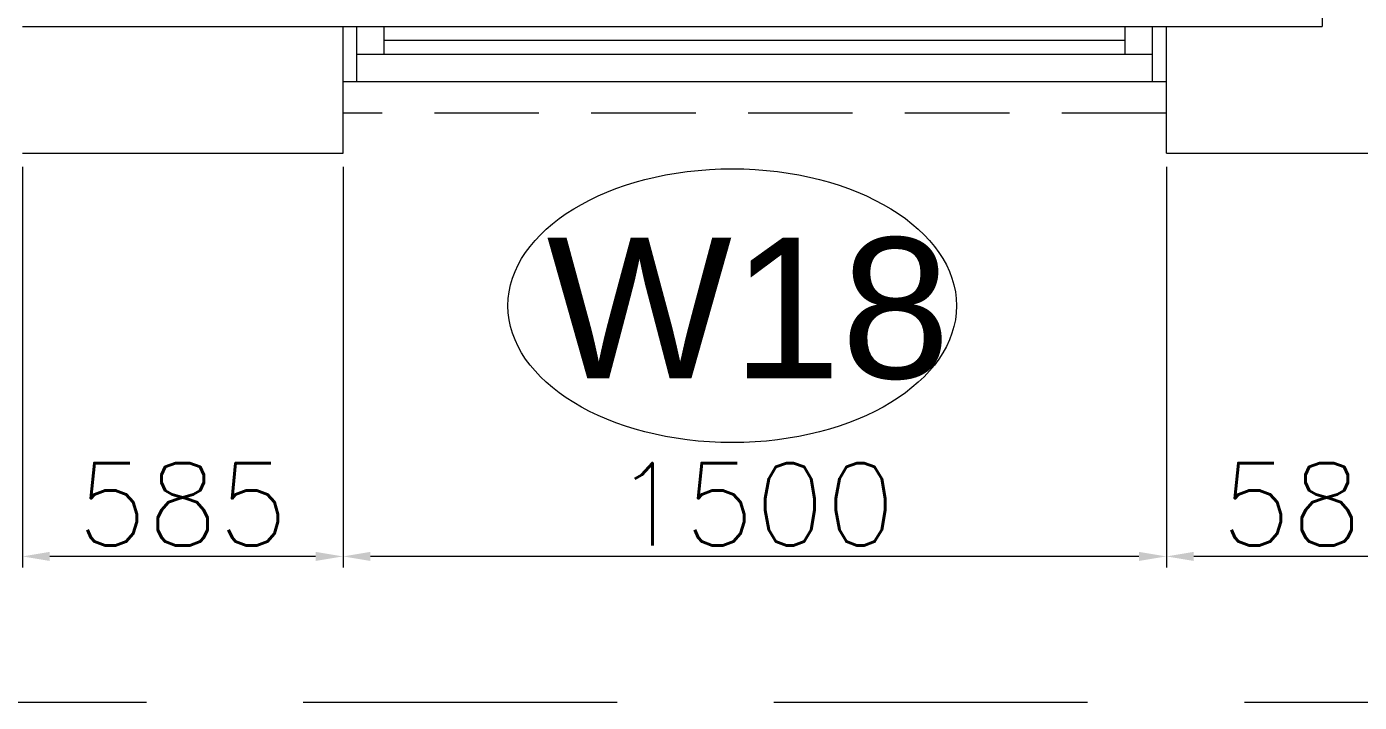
# Model space of a CAD drawing. Header units: millimetres. Extents: x -2143172 to 5255, y -610845 to 279739.
# Drawn here: x -1071218 to -1068790, y -595618 to -594388 of the extents above; entities that cross this region are included whole.
import ezdxf

# ---------------------------------------------------------------- set-up
doc = ezdxf.new("R2010")
doc.units = ezdxf.units.MM
doc.header["$LTSCALE"] = 30
doc.linetypes.add('HIDDEN', pattern=[9.525, 6.35, -3.175])
doc.linetypes.add('HIDDEN2', pattern=[0.1875, 0.125, -0.0625])
doc.layers.get('0').update_dxf_attribs({"lineweight": 5})
doc.layers.get('Defpoints').update_dxf_attribs({"lineweight": 5})
for name, color, linetype, lineweight in [('Al Window tag', 5, 'Continuous', 5), ('Aluminum', 7, 'Continuous', 5), ('dims.', 152, 'Continuous', 5), ('Proj', 7, 'HIDDEN2', 5), ('Walls', 32, 'Continuous', 5)]:
    doc.layers.add(name, color=color, linetype=linetype, lineweight=lineweight)
doc.styles.add('SIMPLEX', font='SIMPLEX.shx', dxfattribs={"height": 150})
doc.styles.add('TTLB-A0-JeddahDP$0$swis721', font='swiss.ttf')
doc.dimstyles.new('Buk', dxfattribs={"dimtxt": 150, "dimasz": 50, "dimexe": 20, "dimexo": 25, "dimgap": 20, "dimtad": 1, "dimdec": 0, "dimrnd": 5, "dimdsep": 46, "dimtxsty": 'SIMPLEX', "dimcen": 0, "dimdle": 20, "dimclrd": 256, "dimclre": 256, "dimclrt": 256, "dimadec": 0, "dimazin": 0, "dimtfac": 0.0075, "dimtdec": 0, "dimtmove": 1, "dimatfit": 2, "dimldrblk": 'ARCHTICK', "dimfxl": 1, "dimtolj": 1, "dimtzin": 0, "dimlwd": -1, "dimlwe": -1, "dimarcsym": 0})

# ---------------------------------------------------------------- blocks, each defined once
blk = doc.blocks.new('*D734')
at = {"layer": 'Defpoints', "color": 0, "transparency": 16777216}
for p in [(-1069141.2, -594618.1, 0.1), (-1068557, -594618.1, 0.1), (-1069141.2, -595352.5)]:
    blk.add_point(p, dxfattribs=at)
at = {"layer": 'dims.', "linetype": 'Continuous', "transparency": 16777216}
for p, q in [((-1069141.2, -594643.1), (-1069141.2, -595372.5)), ((-1068557, -594643.1), (-1068557, -595372.5))]:
    blk.add_line(p, q, dxfattribs=at)
at = {"layer": 'dims.', "transparency": 16777216}
blk.add_line((-1068607, -595352.5), (-1069091.2, -595352.5), dxfattribs=at)
for points in [[(-1069091.2, -595344.2), (-1069091.2, -595360.8), (-1069141.2, -595352.5)], [(-1068607, -595344.2), (-1068607, -595360.8), (-1068557, -595352.5)]]:
    blk.add_solid(points, dxfattribs=at)
at = {"layer": 'dims.', "transparency": 16777216, "insert": (-1068849.1, -595257.5), "char_height": 150, "attachment_point": 5, "style": 'SIMPLEX'}
blk.add_mtext('\\A1;585', dxfattribs=at)
blk = doc.blocks.new('_ArchTick')
at = {"color": 0, "linetype": 'ByBlock', "const_width": 0.15}
blk.add_lwpolyline([(-0.5, -0.5), (0.5, 0.5)], dxfattribs=at)
blk = doc.blocks.new('*D735')
at = {"layer": 'Defpoints', "color": 0, "transparency": 16777216}
for p in [(-1070641.2, -594618.1, 0.1), (-1069141.2, -594618.1, 0.1), (-1070641.2, -595352.5)]:
    blk.add_point(p, dxfattribs=at)
at = {"layer": 'dims.', "linetype": 'Continuous', "transparency": 16777216}
for p, q in [((-1070641.2, -594643.1), (-1070641.2, -595372.5)), ((-1069141.2, -594643.1), (-1069141.2, -595372.5))]:
    blk.add_line(p, q, dxfattribs=at)
at = {"layer": 'dims.', "transparency": 16777216}
blk.add_line((-1069191.2, -595352.5), (-1070591.2, -595352.5), dxfattribs=at)
for points in [[(-1070591.2, -595344.2), (-1070591.2, -595360.8), (-1070641.2, -595352.5)], [(-1069191.2, -595344.2), (-1069191.2, -595360.8), (-1069141.2, -595352.5)]]:
    blk.add_solid(points, dxfattribs=at)
at = {"layer": 'dims.', "transparency": 16777216, "insert": (-1069891.2, -595257.5), "char_height": 150, "attachment_point": 5, "style": 'SIMPLEX'}
blk.add_mtext('\\A1;1500', dxfattribs=at)
blk = doc.blocks.new('*D736')
at = {"layer": 'Defpoints', "color": 0, "transparency": 16777216}
for p in [(-1071225.4, -594618.1, 0.1), (-1070641.2, -594618.1, 0.1), (-1071225.4, -595352.5)]:
    blk.add_point(p, dxfattribs=at)
at = {"layer": 'dims.', "linetype": 'Continuous', "transparency": 16777216}
for p, q in [((-1071225.4, -594643.1), (-1071225.4, -595372.5)), ((-1070641.2, -594643.1), (-1070641.2, -595372.5))]:
    blk.add_line(p, q, dxfattribs=at)
at = {"layer": 'dims.', "transparency": 16777216}
blk.add_line((-1070691.2, -595352.5), (-1071175.4, -595352.5), dxfattribs=at)
for points in [[(-1071175.4, -595344.2), (-1071175.4, -595360.8), (-1071225.4, -595352.5)], [(-1070691.2, -595344.2), (-1070691.2, -595360.8), (-1070641.2, -595352.5)]]:
    blk.add_solid(points, dxfattribs=at)
at = {"layer": 'dims.', "transparency": 16777216, "insert": (-1070933.3, -595257.5), "char_height": 150, "attachment_point": 5, "style": 'SIMPLEX'}
blk.add_mtext('\\A1;585', dxfattribs=at)
blk = doc.blocks.new('A$C69883648')
at = {"layer": 'Al Window tag'}
blk.add_ellipse((0, 0), major_axis=(408.6, 0), ratio=0.610025, dxfattribs=at)
at = {"layer": 'Al Window tag', "insert": (-338.2, 123.8, 0), "char_height": 256, "attachment_point": 1, "style": 'TTLB-A0-JeddahDP$0$swis721'}
blk.add_mtext_dynamic_manual_height_columns('W18', width=1569.457, gutter_width=9406.5, heights=[480.3], dxfattribs=at)

msp = doc.modelspace()

# ---------------------------------------------------------------- linework, layer by layer
at = {"layer": 'Aluminum', "color": 3}
for p, q in [((-1070641.2, -594388.1, 0.2), (-1069141.2, -594388.1, 0.2)), ((-1070616.2, -594488.1, 0.2), (-1070616.2, -594388.1, 0.2)), ((-1070566.2, -594438.1, 0.2), (-1070566.2, -594388.1, 0.2)), ((-1069216.2, -594438.1, 0.2), (-1069216.2, -594388.1, 0.2)), ((-1069166.2, -594488.1, 0.2), (-1069166.2, -594388.1, 0.2)), ((-1069216.2, -594413.1, 0.2), (-1070566.2, -594413.1, 0.2)), ((-1070616.2, -594438.1, 0.2), (-1069166.2, -594438.1, 0.2)), ((-1070641.2, -594488.1, 0.2), (-1069141.2, -594488.1, 0.2))]:
    msp.add_line(p, q, dxfattribs=at)
at = {"layer": 'Proj', "color": 3, "linetype": 'HIDDEN'}
msp.add_line((-1069141.2, -594545.7, 0.2), (-1070641.2, -594545.7, 0.2), dxfattribs=at)
at = {"layer": 'Proj', "linetype": 'HIDDEN', "ltscale": 3, "elevation": 0.2}
msp.add_lwpolyline([(-1058727, -571718.1), (-1110147, -571718.1), (-1110147, -595618.1), (-1058727, -595618.1)], dxfattribs=at)
at = {"layer": 'Walls'}
for p, q in [((-1068857, -590388.1, 0.2), (-1068857, -594388.1, 0.2)), ((-1071225.4, -594388.1, 0.2), (-1070641.2, -594388.1, 0.2)), ((-1070641.2, -594618.1, 0.2), (-1070641.2, -594388.1, 0.2)), ((-1069141.2, -594388.1, 0.2), (-1068857, -594388.1, 0.2)), ((-1069141.2, -594618.1, 0.2), (-1069141.2, -594388.1, 0.2)), ((-1071225.4, -594618.1, 0.2), (-1070641.2, -594618.1, 0.2)), ((-1069141.2, -594618.1, 0.2), (-1068557, -594618.1, 0.2))]:
    msp.add_line(p, q, dxfattribs=at)

# ---------------------------------------------------------------- block references
at = {"layer": 'Al Window tag'}
msp.add_blockref('A$C69883648', (-1069932, -594896.1, 0.4), dxfattribs=at)

# ---------------------------------------------------------------- dimensions: what is measured, and where the dimension line sits
at = {"layer": 'dims.'}
for base, p1, p2, picture, middle in [((-1071225.4, -595352.5, 0.1), (-1070641.2, -594618.1, 0.2), (-1071225.4, -594618.1, 0.2), '*D736', (-1070933.3, -595257.5, 0.1)), ((-1070641.2, -595352.5, 0.1), (-1069141.2, -594618.1, 0.2), (-1070641.2, -594618.1, 0.2), '*D735', (-1069891.2, -595257.5, 0.1)), ((-1069141.2, -595352.5, 0.1), (-1068557, -594618.1, 0.2), (-1069141.2, -594618.1, 0.2), '*D734', (-1068849.1, -595257.5, 0.1))]:
    dim = msp.add_linear_dim(base=base, p1=p1, p2=p2, dimstyle='Buk', dxfattribs=at)
    dim.commit()
    dim.dimension.update_dxf_attribs({"geometry": picture, "text_midpoint": middle})

doc.saveas('drawing.dxf')
